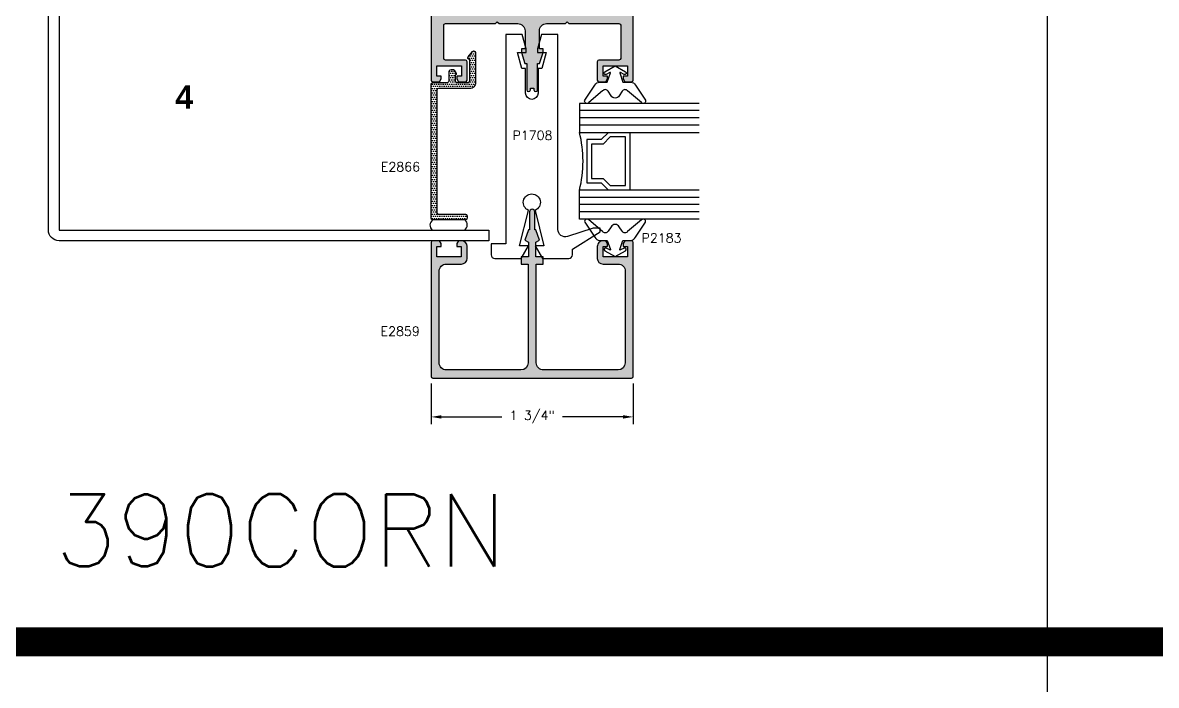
# Model space of a CAD drawing. Extents: x 0 to 139, y 0 to 39.
# Drawn here: x 5 to 14.81, y 26.58 to 32.31 of the extents above; entities that cross this region are included whole.
import ezdxf

# ---------------------------------------------------------------- set-up
doc = ezdxf.new("R2010")
doc.units = 0
doc.header["$MEASUREMENT"] = 0
doc.layers.get('DEFPOINTS').update_dxf_attribs({"linetype": 'CONTINUOUS'})
for name, color, linetype in [('R-ANNO-DIMS', 3, 'CONTINUOUS'), ('R-ANNO-TEXT', 6, 'CONTINUOUS'), ('R-DET1', 4, 'CONTINUOUS'), ('R-DET2', 2, 'CONTINUOUS'), ('R-DET3', 5, 'CONTINUOUS'), ('R-OTLN', 1, 'CONTINUOUS'), ('R-PAT1', 5, 'CONTINUOUS'), ('TITLE', 7, 'CONTINUOUS')]:
    doc.layers.add(name, color=color, linetype=linetype)
doc.styles.get("Standard").update_dxf_attribs({"font": 'simplex'})
doc.dimstyles.new('1X', dxfattribs={"dimtxt": 0.08, "dimasz": 0.09, "dimexe": 0.0625, "dimexo": 0.0625, "dimgap": 0.0625, "dimtad": 0, "dimdec": 5, "dimzin": 4, "dimtxsty": 'STANDARD', "dimcen": 0, "dimazin": 3, "dimtfac": 1, "dimtdec": 5, "dimtofl": 0, "dimtmove": 0, "dimatfit": 3, "dimtolj": 1, "dimtzin": 0})
pattern_1 = [(0, (3.10714436650029, 27.88230658380704), (0.009375, 0.01875), [0, -0.01875])]

# ---------------------------------------------------------------- blocks, each defined once
blk = doc.blocks.new('*D0')
at = {"layer": 'DEFPOINTS', "color": 0}
for p in [(8.534338413277212, 29.25413129689481), (10.28433841327721, 29.25413129689477), (10.28433841327721, 28.90337718562289)]:
    blk.add_point(p, dxfattribs=at)
at = {"layer": 'R-ANNO-DIMS', "color": 0}
for p, q in [((8.534338413277212, 29.19163129689481), (8.534338413277212, 28.84087718562289)), ((10.28433841327721, 29.19163129689477), (10.28433841327721, 28.84087718562289)), ((8.624338413277211, 28.90337718562289), (9.146838413277212, 28.90337718562289)), ((10.19433841327721, 28.90337718562289), (9.67183841327721, 28.90337718562289))]:
    blk.add_line(p, q, dxfattribs=at)
for points in [[(8.624338413277211, 28.91837718562289), (8.624338413277211, 28.88837718562289), (8.534338413277212, 28.90337718562289)], [(10.19433841327721, 28.91837718562289), (10.19433841327721, 28.88837718562289), (10.28433841327721, 28.90337718562289)]]:
    blk.add_solid(points, dxfattribs=at)
at = {"layer": 'R-ANNO-DIMS', "color": 0, "insert": (9.409338413277212, 28.90337718562289), "char_height": 0.08, "attachment_point": 5}
blk.add_mtext('\\A1;1 3/4"', dxfattribs=at)

msp = doc.modelspace()

# ---------------------------------------------------------------- hatches: boundary and pattern name
at = {"layer": 'R-PAT1'}
h = msp.add_hatch(dxfattribs=at)
h.set_pattern_fill('DOTS', color=256, scale=0.3, style=0)
h.set_pattern_definition(pattern_1)
edge = h.paths.add_edge_path()
edge.add_arc((8.658187773629212, 32.29132525350715), 0.01485390027870064, 89.43364285452913, 180.5663571454743, ccw=False)
edge.add_line((8.658334599026038, 32.30617842811033), (9.092334599026039, 32.30617842811033))
edge.add_line((9.092334599026039, 32.30617842811033), (9.107334599026037, 32.32117842811033))
edge.add_line((9.107334599026036, 32.32117842811033), (9.122334599026036, 32.30617842811033))
edge.add_line((9.122334599026036, 32.30617842811033), (9.284834599026036, 32.30617842811033))
edge.add_arc((9.284854483195922, 32.24369831228022), 0.06248011899416339, -0.018234264772388542, 90.01823426477239, ccw=False)
edge.add_line((9.347334599026038, 32.24367842811033), (9.347334599026038, 32.08667842811033))
edge.add_line((9.347334599026038, 32.08667842811033), (9.315334599026038, 32.08667842811033))
edge.add_line((9.315334599026038, 32.08667842811033), (9.315334599026038, 32.05567842811033))
edge.add_line((9.315334599026038, 32.05567842811033), (9.346334599026038, 31.96167842811033))
edge.add_line((9.346334599026036, 31.96167842811033), (9.362334599026036, 31.96167842811033))
edge.add_line((9.362334599026038, 31.96167842811033), (9.362334599026038, 31.73317842811034))
edge.add_arc((9.378381568723007, 31.73322539780729), 0.01604703843729232, 180.1677050413108, 269.832294958683)
edge.add_arc((9.378287629329067, 31.73322539780729), 0.01604703843729144, 270.1677050413139, 359.8322949586924)
edge.add_line((9.394334599026038, 31.73317842811032), (9.394334599026038, 31.74817842811032))
edge.add_line((9.394334599026038, 31.74817842811032), (9.409334599026039, 31.74817842811032))
edge.add_line((9.409334599026037, 31.74817842811032), (9.424334599026036, 31.74817842811032))
edge.add_line((9.424334599026036, 31.74817842811032), (9.424334599026036, 31.73317842811032))
edge.add_arc((9.440381568723009, 31.73322539780729), 0.01604703843729232, 180.1677050413108, 269.832294958683)
edge.add_arc((9.440287629329067, 31.73322539780729), 0.01604703843729233, 270.1677050413171, 359.8322949586893)
edge.add_line((9.456334599026036, 31.73317842811032), (9.456334599026036, 31.96167842811032))
edge.add_line((9.456334599026036, 31.96167842811033), (9.472334599026036, 31.96167842811033))
edge.add_line((9.472334599026038, 31.96167842811033), (9.503334599026038, 32.05567842811033))
edge.add_line((9.503334599026036, 32.05567842811033), (9.503334599026036, 32.08667842811033))
edge.add_line((9.503334599026036, 32.08667842811033), (9.471334599026036, 32.08667842811033))
edge.add_line((9.471334599026036, 32.08667842811033), (9.471334599026036, 32.24367842811033))
edge.add_arc((9.533814714856153, 32.24369831228022), 0.06248011899416339, 89.98176573522761, 180.0182342647725, ccw=False)
edge.add_line((9.533834599026036, 32.30617842811033), (9.696334599026036, 32.30617842811033))
edge.add_line((9.696334599026038, 32.30617842811033), (9.711334599026038, 32.32117842811033))
edge.add_line((9.711334599026038, 32.32117842811033), (9.726334599026039, 32.30617842811033))
edge.add_line((9.726334599026037, 32.30617842811033), (10.16033459902604, 32.30617842811033))
edge.add_arc((10.16031201838087, 32.29115584746516), 0.01502259761578913, 0.08612200011390314, 89.91387799987928, ccw=False)
edge.add_line((10.17533459902604, 32.29117842811033), (10.17533459902604, 32.00517842811033))
edge.add_arc((10.16031201838087, 32.00520100875548), 0.01502259761578912, 270.08612200011726, 359.9138779998861, ccw=False)
edge.add_line((10.16033459902604, 31.99017842811033), (9.987334599026036, 31.99017842811033))
edge.add_arc((9.987357179671196, 31.97515584746516), 0.01502259761578735, 90.08612200010714, 179.9138779998793)
edge.add_line((9.972334599026038, 31.97517842811033), (9.972334599026038, 31.81717842811032))
edge.add_arc((9.9873571796712, 31.81720100875549), 0.01502259761579001, 180.0861220001173, 269.9138779998827)
edge.add_line((9.987334599026038, 31.80217842811032), (10.04643459902604, 31.80217842811032))
edge.add_line((10.04643459902604, 31.80217842811032), (10.06083459902604, 31.82717842811032))
edge.add_line((10.06083459902604, 31.82717842811033), (10.06083459902604, 31.85217842811034))
edge.add_line((10.06083459902604, 31.85217842811032), (10.02233459902604, 31.85217842811032))
edge.add_line((10.02233459902604, 31.85217842811032), (10.02233459902604, 31.94017842811031))
edge.add_line((10.02233459902604, 31.94017842811033), (10.23433459902604, 31.94017842811033))
edge.add_line((10.23433459902604, 31.94017842811033), (10.23433459902604, 31.85217842811034))
edge.add_line((10.23433459902604, 31.85217842811032), (10.19583459902604, 31.85217842811032))
edge.add_line((10.19583459902604, 31.85217842811032), (10.19583459902604, 31.82717842811032))
edge.add_line((10.19583459902604, 31.82717842811033), (10.21033459902604, 31.80217842811033))
edge.add_line((10.21033459902604, 31.80217842811032), (10.26933459902604, 31.80217842811032))
edge.add_arc((10.26931201838087, 31.81720100875549), 0.01502259761578913, 270.0861220001207, 359.9138779998861)
edge.add_line((10.28433459902604, 31.81717842811032), (10.28433459902604, 33.73917842811032))
edge.add_line((10.28433459902604, 33.73917842811032), (9.409334599026037, 33.73917842811032))
edge.add_line((9.409334599026037, 33.73917842811032), (8.534334599026037, 33.73917842811032))
edge.add_line((8.534334599026037, 33.73917842811032), (8.534334599026037, 31.81717842811032))
edge.add_arc((8.549357179671198, 31.81720100875549), 0.01502259761578912, 180.0861220001139, 269.9138779998827)
edge.add_line((8.549334599026036, 31.80217842811032), (8.608434599026037, 31.80217842811032))
edge.add_line((8.608434599026037, 31.80217842811032), (8.622834599026035, 31.82717842811032))
edge.add_line((8.622834599026037, 31.82717842811033), (8.622834599026037, 31.85217842811034))
edge.add_line((8.622834599026037, 31.85217842811032), (8.584334599026036, 31.85217842811032))
edge.add_line((8.584334599026036, 31.85217842811032), (8.584334599026036, 31.94017842811031))
edge.add_line((8.584334599026036, 31.94017842811033), (8.796334599026036, 31.94017842811033))
edge.add_line((8.796334599026036, 31.94017842811033), (8.796334599026036, 31.85217842811034))
edge.add_line((8.796334599026036, 31.85217842811032), (8.757834599026037, 31.85217842811032))
edge.add_line((8.757834599026037, 31.85217842811032), (8.757834599026037, 31.82717842811032))
edge.add_line((8.757834599026037, 31.82717842811033), (8.772234599026035, 31.80217842811033))
edge.add_line((8.772234599026037, 31.80217842811032), (8.831334599026036, 31.80217842811032))
edge.add_arc((8.831312018380874, 31.81720100875549), 0.01502259761579001, 270.0861220001173, 359.9138779998827)
edge.add_line((8.846334599026036, 31.81717842811032), (8.846334599026036, 31.97517842811033))
edge.add_arc((8.831312018380878, 31.97515584746516), 0.01502259761578735, 0.08612200012070118, 89.91387799989285)
edge.add_line((8.831334599026036, 31.99017842811033), (8.658334599026036, 31.99017842811033))
edge.add_arc((8.6583571796712, 32.00520100875548), 0.01502259761578913, 180.0861220001139, 269.91387799987933, ccw=False)
edge.add_line((8.643334599026037, 32.00517842811033), (8.643334599026037, 32.29117842811033))
edge = h.paths.add_edge_path(flags=16)
edge.add_arc((9.77198777362921, 33.61532525350715), 0.01485390027869711, 89.43364285451528, 180.5663571454744)
edge.add_line((9.757134599026038, 33.61517842811033), (9.757134599026038, 33.53617842811033))
edge.add_arc((9.742112018380876, 33.53620100875548), 0.01502259761579001, 270.08612200011726, 359.91387799987933, ccw=False)
edge.add_arc((9.742043250556826, 33.63108295242742), 0.1099045622797741, 187.3207842114806, 270.04762206631716, ccw=False)
edge.add_arc((9.617979535388255, 33.61497839389635), 0.01520082513673199, 7.940961905575506, 89.41551553974054)
edge.add_line((9.61813459902569, 33.63017842811033), (9.409334599026037, 33.63017842811033))
edge.add_line((9.409334599026037, 33.63017842811033), (8.658334599026038, 33.63017842811033))
edge.add_arc((8.6583571796712, 33.61515584746516), 0.01502259761578912, 90.08612200011731, 179.9138779998861)
edge.add_line((8.643334599026037, 33.61517842811033), (8.643334599026037, 33.15127842811033))
edge.add_arc((8.658361632196605, 33.15133266282997), 0.01502713104069277, 180.2067877944696, 278.6998096943151)
edge.add_arc((8.683277863825754, 32.98917181697952), 0.1490367576258674, 45.44850776158211, 98.7388323489962, ccw=False)
edge.add_arc((8.778077899793661, 33.08497888170419), 0.0142598648438365, -1.2073043487645236, 46.82672655652158, ccw=False)
edge.add_line((8.792334599026038, 33.08467842811032), (8.792334599026038, 33.07017842811032))
edge.add_arc((8.761076534702145, 33.07023272156516), 0.03125811147615732, 226.182608279936, 359.90048063574784, ccw=False)
edge.add_arc((8.683344117625598, 32.98922842811032), 0.081009534029847, 46.18011848527063, 313.8198815147293)
edge.add_arc((8.761076534702145, 32.90822413465548), 0.03125811147615818, 0.09951936425221675, 133.817391720064, ccw=False)
edge.add_line((8.792334599026038, 32.90827842811032), (8.792334599026038, 32.89367842811032))
edge.add_arc((8.778077899793658, 32.89337797451647), 0.01425986484383998, -46.82672655651362, 1.2073043487606014, ccw=False)
edge.add_arc((8.683524954980449, 32.98877761646639), 0.1485731136434867, 261.13725522415524, 314.59381444528907, ccw=False)
edge.add_arc((8.65838186810905, 32.82710072642334), 0.01504728560476529, 81.38987209588608, 180.0849056585357)
edge.add_line((8.643334599026037, 32.82707842811033), (8.643334599026037, 32.43017842811032))
edge.add_arc((8.6583571796712, 32.43020100875549), 0.01502259761578912, 180.0861220001139, 269.9138779998827)
edge.add_line((8.658334599026038, 32.41517842811032), (9.409334599026039, 32.41517842811032))
edge.add_line((9.409334599026037, 32.41517842811032), (10.16033459902604, 32.41517842811032))
edge.add_arc((10.16031201838087, 32.43020100875549), 0.01502259761578912, 270.0861220001173, 359.9138779998861)
edge.add_line((10.17533459902604, 32.43017842811032), (10.17533459902604, 32.82707842811033))
edge.add_arc((10.16028732994302, 32.82710072642334), 0.01504728560476548, 359.9150943414643, 458.6101279041106)
edge.add_arc((10.13514424307163, 32.98877761646639), 0.1485731136434863, 225.406185554711, 278.8627447758448, ccw=False)
edge.add_arc((10.04164892783448, 32.89382277200173), 0.01531500904381451, 180.5400204596384, 225.0794017481208, ccw=False)
edge.add_line((10.02633459902604, 32.89367842811032), (10.02633459902604, 32.90827842811032))
edge.add_arc((10.05759266334993, 32.90822413465548), 0.03125811147615732, 46.18260827993481, 179.9004806357495, ccw=False)
edge.add_arc((10.13532508042648, 32.98922842811032), 0.0810095340298476, 226.1801184852702, 493.8198815147298)
edge.add_arc((10.05759266334993, 33.07023272156516), 0.03125811147615818, 180.0995193642522, 313.817391720064, ccw=False)
edge.add_line((10.02633459902604, 33.07017842811032), (10.02633459902604, 33.08467842811032))
edge.add_arc((10.04164892783448, 33.08453408421892), 0.01531500904381244, 134.9205982518792, 179.4599795403682, ccw=False)
edge.add_arc((10.13539133422632, 32.98917181697952), 0.1490367576258658, 81.26116765100369, 134.5514922384185, ccw=False)
edge.add_arc((10.16042788856537, 33.151192015338), 0.01490696092184595, 260.7612680872197, 360.3321344239968)
edge.add_line((10.17533459902604, 33.15127842811033), (10.17533459902604, 33.61517842811033))
edge.add_arc((10.16031201838087, 33.61515584746516), 0.01502259761578912, 0.08612200011391603, 89.91387799988269)
edge.add_line((10.16033459902604, 33.63017842811033), (9.771840948232501, 33.63017842811033))
edge.add_line((9.771840948232501, 33.63017842811033), (9.772134599026035, 33.63017842811033))
h = msp.add_hatch(dxfattribs=at)
h.set_pattern_fill('DOTS', color=256, scale=0.3, style=0)
h.set_pattern_definition(pattern_1)
edge = h.paths.add_edge_path()
edge.add_line((8.54946926651082, 31.79485415516841), (8.671917098580057, 31.79485415516847))
edge.add_arc((8.671917098580051, 31.81485415516847), 0.01999999999999957, 270.0000000000152, 359.9999999999898)
edge.add_line((8.69191709858005, 31.81485415516846), (8.69191709858005, 31.89485015516847))
edge.add_arc((8.70691709858005, 31.89485015516847), 0.01500000000000057, 90.00000000000682, 180, ccw=False)
edge.add_line((8.706917098580048, 31.90985015516847), (8.721714690730577, 31.90985015516847))
edge.add_arc((8.721714690730574, 31.89485015516847), 0.01500000000000057, 30.002278065377027, 89.99999999998653, ccw=False)
edge.add_line((8.734704773579013, 31.90235067165673), (8.750582520921212, 31.8748483280572))
edge.add_arc((8.741920398580053, 31.86985110516847), 0.0100002299999952, -90.0000000000203, 29.980868229714815, ccw=False)
edge.add_line((8.74192039858005, 31.85985087516848), (8.74192039858005, 31.81485224781947))
edge.add_arc((8.761920398580054, 31.81485224781947), 0.0200000000000049, 179.9999999999898, 269.9999999999847)
edge.add_line((8.761920398580049, 31.79485224781946), (8.849318598580048, 31.79485224781948))
edge.add_arc((8.849318598580052, 31.81485224781948), 0.01999999999999957, 269.9999999999898, 359.9999999999898)
edge.add_line((8.86931859858005, 31.81485224781947), (8.86931859858005, 31.99487535516847))
edge.add_line((8.86931859858005, 31.99487535516847), (8.866924161005251, 31.99487535516847))
edge.add_arc((8.86692416100525, 32.00987535516848), 0.01500000000000057, 140.0003800939809, 270.00000000000676, ccw=False)
edge.add_line((8.855433430395971, 32.01951709308572), (8.892827167967281, 32.06408181456993))
edge.add_arc((8.904317898576561, 32.05444007665267), 0.01500000000000346, 0.0004193684870870129, 140.0003800939644, ccw=False)
edge.add_line((8.91931789857616, 32.05444018644309), (8.919319798571808, 31.79485528113652))
edge.add_arc((8.869319798573152, 31.79485491516847), 0.04999999999999534, -90.00000000000398, 0.00041936849260082454, ccw=False)
edge.add_line((8.869319798573148, 31.74485491516847), (8.599318578578972, 31.74485491516847))
edge.add_arc((8.599318578578972, 31.72985491516847), 0.01500000000000057, 90, 179.9998965157494)
edge.add_line((8.584318578578996, 31.72985494226059), (8.5843166685801, 30.67235218226058))
edge.add_arc((8.599316668580075, 30.67235215516847), 0.01500000000000017, 179.9998965157494, 270)
edge.add_line((8.599316668580075, 30.65735215516847), (8.83132149858005, 30.65735215516847))
edge.add_arc((8.83132149858005, 30.64235215516847), 0.01500000000000057, 0, 90, ccw=False)
edge.add_line((8.84632149858005, 30.64235215516847), (8.84632149858005, 30.62235215516847))
edge.add_arc((8.83132149858005, 30.62235215516847), 0.01500000000000057, -89.99999999999318, 0, ccw=False)
edge.add_line((8.831321498580051, 30.60735215516847), (8.54933841327713, 30.60735215516847))
edge.add_arc((8.549338413277134, 30.62235215516847), 0.01500000000000057, 180.000188825518, 269.9999999999864, ccw=False)
edge.add_line((8.534338413277213, 30.62235210573407), (8.534334599026037, 31.77971943779627))
edge.add_arc((8.549333988580019, 31.77985476516844), 0.0150000000163249, 89.48326936270291, 180.5169194970825, ccw=False)
h = msp.add_hatch(dxfattribs=at)
h.set_pattern_fill('DOTS', color=256, scale=0.3, style=0)
h.set_pattern_definition([(0, (3.10714436650029, 27.91237194554476), (0.009375, 0.01875), [0, -0.01875])])
edge = h.paths.add_edge_path()
edge.add_arc((10.15237051444453, 30.16316339806214), 0.06196790714734773, -0.029680871465984637, 90.02968087146638, ccw=False)
edge.add_line((10.21433841327721, 30.16313129689482), (10.21433841327721, 29.37113129689482))
edge.add_arc((10.15219935077721, 29.37127035939481), 0.06213921810545641, 270.12822338664853, 359.87177661335306, ccw=False)
edge.add_line((10.15233841327721, 29.30913129689482), (9.506338413277211, 29.30913129689482))
edge.add_arc((9.506306312109897, 29.3710991957275), 0.06196790714735306, 179.9703191285373, 270.02968087146235, ccw=False)
edge.add_line((9.444338413277212, 29.37113129689482), (9.444338413277212, 30.22513129689482))
edge.add_line((9.444338413277212, 30.22513129689482), (9.503838413277212, 30.22513129689482))
edge.add_line((9.503838413277212, 30.22513129689482), (9.503838413277212, 30.28913129689482))
edge.add_line((9.503838413277212, 30.28913129689481), (9.441338413277212, 30.28913129689481))
edge.add_line((9.441338413277212, 30.28913129689481), (9.441338413277212, 30.41413129689481))
edge.add_line((9.441338413277212, 30.41413129689481), (9.472338413277212, 30.43113129689481))
edge.add_line((9.47233841327721, 30.43113129689482), (9.44133841327721, 30.52313129689482))
edge.add_line((9.441338413277212, 30.52313129689482), (9.432338413277211, 30.52313129689482))
edge.add_line((9.432338413277211, 30.52313129689482), (9.432338413277211, 30.67613129689482))
edge.add_arc((9.409462371610548, 30.67625525522816), 0.02287637751050876, 359.6895345826334, 450.3104654173678)
edge.add_arc((9.409214454943879, 30.67625525522814), 0.02287637751051362, 89.6895345826457, 180.3104654173554)
edge.add_line((9.386338413277212, 30.67613129689481), (9.386338413277212, 30.52313129689481))
edge.add_line((9.386338413277212, 30.52313129689482), (9.377338413277212, 30.52313129689482))
edge.add_line((9.377338413277212, 30.52313129689482), (9.346338413277213, 30.43113129689482))
edge.add_line((9.346338413277213, 30.43113129689482), (9.377338413277212, 30.41413129689482))
edge.add_line((9.377338413277212, 30.41413129689481), (9.377338413277212, 30.28913129689481))
edge.add_line((9.377338413277212, 30.28913129689481), (9.314838413277212, 30.28913129689481))
edge.add_line((9.314838413277212, 30.28913129689481), (9.314838413277212, 30.22513129689481))
edge.add_line((9.314838413277212, 30.22513129689482), (9.374338413277211, 30.22513129689482))
edge.add_line((9.374338413277211, 30.22513129689482), (9.374338413277211, 29.37113129689482))
edge.add_arc((9.312199350777213, 29.37127035939481), 0.0621392181054573, 270.1282233866494, 359.87177661335187, ccw=False)
edge.add_line((9.31233841327721, 29.30913129689482), (8.666338413277211, 29.30913129689482))
edge.add_arc((8.6663063121099, 29.3710991957275), 0.06196790714735306, 179.9703191285373, 270.0296808714607, ccw=False)
edge.add_line((8.604338413277212, 29.37113129689482), (8.604338413277212, 30.16313129689482))
edge.add_arc((8.666136475292713, 30.1633332348793), 0.06179839195174482, 89.81277482373758, 180.1872251762611, ccw=False)
edge.add_line((8.666338413277213, 30.22513129689482), (8.796338413277212, 30.22513129689482))
edge.add_arc((8.796148607451968, 30.27532110272006), 0.05019016472404622, 270.2166778829073, 359.7833221170921)
edge.add_line((8.846338413277213, 30.27513129689481), (8.846338413277213, 30.37713129689482))
edge.add_arc((8.796320297335184, 30.37711318095279), 0.05001811922271289, 0.02075182071860833, 89.97924817928191)
edge.add_line((8.796338413277212, 30.42713129689481), (8.771338413277212, 30.42713129689481))
edge.add_line((8.77133841327721, 30.42713129689481), (8.75733841327721, 30.40213129689482))
edge.add_line((8.75733841327721, 30.40213129689481), (8.75733841327721, 30.37713129689481))
edge.add_line((8.75733841327721, 30.37713129689482), (8.795838413277211, 30.37713129689482))
edge.add_line((8.795838413277213, 30.37713129689482), (8.795838413277213, 30.28913129689482))
edge.add_line((8.795838413277213, 30.28913129689481), (8.583838413277213, 30.28913129689481))
edge.add_line((8.583838413277212, 30.28913129689481), (8.583838413277212, 30.37713129689481))
edge.add_line((8.583838413277212, 30.37713129689482), (8.622338413277213, 30.37713129689482))
edge.add_line((8.622338413277213, 30.37713129689482), (8.622338413277213, 30.40213129689482))
edge.add_line((8.622338413277213, 30.40213129689481), (8.608338413277213, 30.42713129689481))
edge.add_line((8.608338413277213, 30.42713129689481), (8.549338413277212, 30.42713129689481))
edge.add_arc((8.549360993922374, 30.41210871624965), 0.01502259761578957, 90.08612200012068, 179.9138779998844)
edge.add_line((8.534338413277212, 30.41213129689481), (8.534338413277212, 29.25413129689481))
edge.add_arc((8.549360993922374, 29.25415387753998), 0.01502259761578912, 180.0861220001139, 269.9138779998861)
edge.add_line((8.549338413277212, 29.23913129689481), (9.40933841327721, 29.23913129689481))
edge.add_line((9.409338413277212, 29.23913129689481), (10.26933841327721, 29.23913129689481))
edge.add_arc((10.26931583263205, 29.25415387753998), 0.0150225976157869, 270.0861220001139, 359.9138779998945)
edge.add_line((10.28433841327721, 29.25413129689481), (10.28433841327721, 30.41213129689481))
edge.add_arc((10.26931583263205, 30.41210871624966), 0.01502259761578735, 0.08612200010545751, 89.91387799988607)
edge.add_line((10.26933841327721, 30.42713129689481), (10.21033841327721, 30.42713129689481))
edge.add_line((10.21033841327721, 30.42713129689481), (10.19633841327721, 30.40213129689482))
edge.add_line((10.19633841327721, 30.40213129689481), (10.19633841327721, 30.37713129689481))
edge.add_line((10.19633841327721, 30.37713129689482), (10.23483841327721, 30.37713129689482))
edge.add_line((10.23483841327721, 30.37713129689482), (10.23483841327721, 30.28913129689482))
edge.add_line((10.23483841327721, 30.28913129689481), (10.02283841327721, 30.28913129689481))
edge.add_line((10.02283841327721, 30.28913129689481), (10.02283841327721, 30.37713129689481))
edge.add_line((10.02283841327721, 30.37713129689482), (10.06133841327721, 30.37713129689482))
edge.add_line((10.06133841327721, 30.37713129689482), (10.06133841327721, 30.40213129689482))
edge.add_line((10.06133841327721, 30.40213129689481), (10.04733841327721, 30.42713129689481))
edge.add_line((10.04733841327721, 30.42713129689481), (10.02233841327721, 30.42713129689481))
edge.add_arc((10.02218649020029, 30.37728321997174), 0.0498483084321857, 89.8253789372685, 180.174621062732)
edge.add_line((9.97233841327721, 30.37713129689482), (9.97233841327721, 30.27513129689481))
edge.add_arc((10.02235652921924, 30.27514941283684), 0.05001811922271378, 180.0207518207196, 269.9792481792809)
edge.add_line((10.02233841327721, 30.22513129689482), (10.15233841327721, 30.22513129689482))

# ---------------------------------------------------------------- linework, layer by layer
at = {"layer": 'R-DET1'}
for points in [[(8.54946926651082, 31.79485415516841), (8.671917098580057, 31.79485415516847, 0.4142135623729818), (8.69191709858005, 31.81485415516846), (8.69191709858005, 31.89485015516847, -0.4142135623730863), (8.706917098580048, 31.90985015516847), (8.721714690730577, 31.90985015516847, -0.2679385388688233), (8.734704773579013, 31.90235067165673), (8.750582520921212, 31.8748483280572, -0.577238970425906), (8.74192039858005, 31.85985087516848), (8.74192039858005, 31.81485224781947, 0.4142135623730929), (8.761920398580049, 31.79485224781946), (8.849318598580048, 31.79485224781948, 0.4142135623730976), (8.86931859858005, 31.81485224781947), (8.86931859858005, 31.99487535516847), (8.866924161005251, 31.99487535516847, -0.6370679292317831), (8.855433430395971, 32.01951709308572), (8.892827167967281, 32.06408181456993, -0.7002072828224852), (8.91931789857616, 32.05444018644309), (8.919319798571808, 31.79485528113652, -0.4142157061659416), (8.869319798573148, 31.74485491516847), (8.599318578578972, 31.74485491516847, 0.4142130333667961), (8.584318578578996, 31.72985494226059), (8.5843166685801, 30.67235218226058, 0.4142140913795886), (8.599316668580075, 30.65735215516847), (8.83132149858005, 30.65735215516847, -0.4142135623730864), (8.84632149858005, 30.64235215516847), (8.84632149858005, 30.62235215516847, -0.414213562373095), (8.831321498580051, 30.60735215516847), (8.54933841327713, 30.60735215516847, -0.4142125971065806), (8.534338413277213, 30.62235210573407), (8.534334599026037, 31.77971943779627, -0.4195074570015181)], [(10.15233841327721, 30.22513129689482, -0.4145170492628052), (10.21433841327721, 30.16313129689482), (10.21433841327721, 29.37113129689482, -0.4129032258064782), (10.15233841327721, 29.30913129689482), (9.506338413277213, 29.30913129689482, -0.4145170492627693), (9.444338413277212, 29.37113129689482), (9.444338413277212, 30.22513129689482), (9.503838413277212, 30.22513129689482), (9.503838413277212, 30.28913129689481), (9.441338413277212, 30.28913129689481), (9.441338413277212, 30.41413129689481), (9.47233841327721, 30.43113129689482), (9.441338413277212, 30.52313129689482), (9.432338413277211, 30.52313129689482), (9.432338413277211, 30.67613129689481, 0.4173913043479035), (9.409338413277212, 30.69913129689482, 0.417391304347783), (9.386338413277212, 30.67613129689481), (9.386338413277212, 30.52313129689482), (9.377338413277212, 30.52313129689482), (9.346338413277213, 30.43113129689482), (9.377338413277212, 30.41413129689481), (9.377338413277212, 30.28913129689481), (9.314838413277212, 30.28913129689481), (9.314838413277212, 30.22513129689482), (9.374338413277211, 30.22513129689482), (9.374338413277211, 29.37113129689482, -0.4129032258064687), (9.31233841327721, 29.30913129689482), (8.666338413277213, 29.30913129689482, -0.4145170492627578), (8.604338413277212, 29.37113129689482), (8.604338413277212, 30.16313129689482, -0.4161290322580693), (8.666338413277213, 30.22513129689482), (8.796338413277212, 30.22513129689482, 0.4120000000000074), (8.846338413277213, 30.27513129689481), (8.846338413277213, 30.37713129689482, 0.4140014137019815), (8.796338413277212, 30.42713129689481), (8.77133841327721, 30.42713129689481), (8.75733841327721, 30.40213129689481), (8.75733841327721, 30.37713129689482), (8.795838413277213, 30.37713129689482), (8.795838413277213, 30.28913129689481), (8.583838413277212, 30.28913129689481), (8.583838413277212, 30.37713129689482), (8.622338413277213, 30.37713129689482), (8.622338413277213, 30.40213129689481), (8.608338413277213, 30.42713129689481), (8.549338413277212, 30.42713129689481, 0.4133333333333261), (8.534338413277212, 30.41213129689481), (8.534338413277212, 29.25413129689481, 0.4133333333333564), (8.549338413277212, 29.23913129689481), (9.409338413277212, 29.23913129689481), (10.26933841327721, 29.23913129689481, 0.4133333333333996), (10.28433841327721, 29.25413129689481), (10.28433841327721, 30.41213129689481, 0.4133333333334039), (10.26933841327721, 30.42713129689481), (10.21033841327721, 30.42713129689481), (10.19633841327721, 30.40213129689481), (10.19633841327721, 30.37713129689482), (10.23483841327721, 30.37713129689482), (10.23483841327721, 30.28913129689481), (10.02283841327721, 30.28913129689481), (10.02283841327721, 30.37713129689482), (10.06133841327721, 30.37713129689482), (10.06133841327721, 30.40213129689481), (10.04733841327721, 30.42713129689481), (10.02233841327721, 30.42713129689481, 0.4160000000000056), (9.97233841327721, 30.37713129689482), (9.97233841327721, 30.27513129689481, 0.4140014137019685), (10.02233841327721, 30.22513129689482), (10.15233841327721, 30.22513129689482)]]:
    msp.add_lwpolyline(points, format="xyb", close=True, dxfattribs=at)
at = {"layer": 'R-DET2'}
for points in [[(10.09155986920648, 31.68130642769026), (10.0662750862647, 31.72121204323908, 0.5243426933461728), (10.01887616243863, 31.7231167510204), (9.89823389702844, 31.62294269706981, -0.8969301051134209), (9.864924313734395, 31.64275278081226), (9.951881266910823, 31.77322979265937, -0.2937431915424134), (9.992822736152878, 31.79955370912181), (10.05906883380252, 31.79955370912181), (10.08754039144553, 31.87885590617024, 0.8013518808126918), (10.08205060101789, 31.8823311632982), (10.04908533802722, 31.86651559058562, -0.9670674050987308), (10.03701708509407, 31.88965078948108), (10.1270535738796, 31.94052186936621), (10.21709006266513, 31.88965078948108, -0.9670674050987308), (10.20502180973198, 31.86651559058562), (10.17205654674131, 31.8823311632982, 0.8013518808126918), (10.16656675631366, 31.87885590617024), (10.19503831395668, 31.79955370912181), (10.26128441160633, 31.79955370912181, -0.2937431915424192), (10.30222588084839, 31.77322979265937), (10.38918283402482, 31.64275278081224, -0.8969301051134209), (10.35587325073077, 31.62294269706979), (10.23523098532057, 31.7231167510204, 0.5243426933461728), (10.1878320614945, 31.72121204323908), (10.16254727855271, 31.68130642769026, -0.5502212829186363)], [(10.09155986920648, 30.54903478706194), (10.0662750862647, 30.50912917151312, -0.5243426933461728), (10.01887616243863, 30.5072244637318), (9.89823389702844, 30.60739851768239, 0.8969301051134209), (9.864924313734395, 30.58758843393994), (9.951881266910823, 30.45711142209283, 0.2937431915424134), (9.992822736152878, 30.43078750563039), (10.05906883380252, 30.43078750563039), (10.08754039144553, 30.35148530858196, -0.8013518808126918), (10.08205060101789, 30.348010051454), (10.04908533802722, 30.36382562416658, 0.9670674050987308), (10.03701708509407, 30.34069042527112), (10.1270535738796, 30.28981934538599), (10.21709006266513, 30.34069042527112, 0.9670674050987308), (10.20502180973198, 30.36382562416658), (10.17205654674131, 30.348010051454, -0.8013518808126918), (10.16656675631366, 30.35148530858196), (10.19503831395668, 30.43078750563039), (10.26128441160633, 30.43078750563039, 0.2937431915424192), (10.30222588084839, 30.45711142209283), (10.38918283402482, 30.58758843393996, 0.8969301051134209), (10.35587325073077, 30.60739851768241), (10.23523098532057, 30.5072244637318, -0.5243426933461728), (10.1878320614945, 30.50912917151312), (10.16254727855271, 30.54903478706194, 0.5502212829186363)]]:
    msp.add_lwpolyline(points, format="xyb", close=True, dxfattribs=at)
at = {"layer": 'R-DET2', "color": 2}
for points in [[(10.85531693507444, 31.61517060737603), (9.818358082958769, 31.6151706073761), (9.818358082958769, 31.3651706073761), (10.85531693507444, 31.36517060737603)], [(10.85531693507444, 31.55267060737603), (9.818358082958769, 31.5526706073761)], [(10.85531693507444, 31.49017060737603), (9.818358082958769, 31.4901706073761)], [(10.85531693507444, 31.42767060737603), (9.818358082958769, 31.4276706073761)], [(10.06835808295877, 31.3651706073761), (10.00635808295877, 31.30317060737609), (9.881358082958771, 31.30317060737609), (9.881358082958771, 30.92717060737611), (10.00635808295877, 30.92717060737611), (10.06835808295877, 30.8651706073761)], [(10.25635808295877, 30.8651706073761), (10.25635808295877, 31.3651706073761)], [(10.85531693507444, 30.61517060737603), (9.818358082958769, 30.6151706073761), (9.818358082958769, 30.8651706073761)], [(10.85531693507444, 30.80267060737603), (9.818358082958769, 30.8026706073761)], [(10.85531693507444, 30.74017060737603), (9.818358082958769, 30.7401706073761)], [(10.85531693507444, 30.67767060737603), (9.818358082958769, 30.6776706073761)]]:
    msp.add_lwpolyline(points, dxfattribs=at)
msp.add_lwpolyline([(10.85531693507444, 30.86517060737603), (9.818358082958708, 30.8651706073761, 0.1233101835078811), (9.818358082958708, 31.3651706073761)], format="xyb", dxfattribs=at)
msp.add_lwpolyline([(10.08492662545367, 31.32517060737608), (10.02292662545367, 31.2631706073761), (9.92135808295877, 31.2631706073761), (9.92135808295877, 30.9671706073761), (10.02292662545367, 30.9671706073761), (10.08492662545367, 30.90517060737609), (10.21635808295877, 30.90517060737609), (10.21635808295877, 31.32517060737608)], close=True, dxfattribs=at)
at = {"layer": 'R-DET3'}
for points in [[(5.222334667129637, 34.11464329689481), (5.315334667129598, 34.11464329689481), (5.315330667129608, 30.52013429689481), (9.034843667129614, 30.52013429689481), (9.034843667129614, 30.42713129689481), (5.315334667129598, 30.42713429689481, -0.4142130899023972), (5.222334667129598, 30.52013429689481), (5.222334667129637, 34.11464329689481)], [(8.827117665037516, 30.60735215516847), (8.54933841327713, 30.60735215516847, 0.5038913949716961), (8.544419483477789, 30.52013429689481), (8.823092871202716, 30.52013429689481, 0.5116628211682233), (8.827117665037516, 30.60735215516847, -0.9183012718478367)]]:
    msp.add_lwpolyline(points, format="xyb", dxfattribs=at)
msp.add_lwpolyline([(9.054864322882866, 30.30540705273089, 0.4142135623730949), (9.085864322879766, 30.27440705273398), (9.313933143515287, 30.27440705273398), (9.376864322850663, 30.38340705272307), (9.300864322858262, 30.38340705272307), (9.37686432285066, 30.69032621838493, -4.89933911405033), (9.434864322844861, 30.69032621838493), (9.510864322837266, 30.38340705272309), (9.434864322844865, 30.38340705272309), (9.49779550218024, 30.27440705273398), (9.725864322815768, 30.27440705273399, 0.4142135623731005), (9.75686432281267, 30.30540705273089), (9.756864322812662, 30.35308552684056), (9.998864322788465, 30.50540705271089), (9.998864322788462, 30.53540705270788), (9.93686432279466, 30.53540705270788), (9.713930394597343, 30.46461971949674, -0.5074167405912553), (9.631864322825164, 30.52466540965135), (9.63186432282515, 32.21240705254019), (9.48935797189329, 32.21240705254019), (9.45586432284275, 32.08740705255269), (9.45586432284275, 32.05640705255578), (9.53086432283525, 32.05640705255578), (9.493351435898644, 31.91640705256978), (9.459864322842355, 31.91640705256978), (9.459864322842357, 31.70440705259099, -0.9999999999999999), (9.351864322853157, 31.70440705259099), (9.351864322853151, 31.91640705256978), (9.318377209796859, 31.91640705256978), (9.280864322860253, 32.05640705255578), (9.355864322852753, 32.05640705255578), (9.355864322852753, 32.08740705255269), (9.322370673802206, 32.21240705254019), (9.17986432287035, 32.21240705254019), (9.179864322870364, 30.39940705272147), (9.054864322882862, 30.39940705272147)], format="xyb", close=True, dxfattribs=at)
at = {"layer": 'R-OTLN'}
msp.add_lwpolyline([(8.534334599026037, 33.73917842811032), (8.534334599026037, 31.81717842811032, 0.4133333333333391), (8.549334599026036, 31.80217842811032), (8.608434599026037, 31.80217842811032), (8.622834599026037, 31.82717842811033), (8.622834599026037, 31.85217842811032), (8.584334599026036, 31.85217842811032), (8.584334599026036, 31.94017842811033), (8.796334599026036, 31.94017842811033), (8.796334599026036, 31.85217842811032), (8.757834599026037, 31.85217842811032), (8.757834599026037, 31.82717842811033), (8.772234599026037, 31.80217842811032), (8.831334599026036, 31.80217842811032, 0.4133333333333262), (8.846334599026036, 31.81717842811032), (8.846334599026036, 31.97517842811033, 0.4133333333333348), (8.831334599026036, 31.99017842811033), (8.658334599026038, 31.99017842811033, -0.4133333333333304), (8.643334599026037, 32.00517842811033), (8.643334599026037, 32.29117842811033), (8.643334599026037, 32.29117842811033, -0.4200158681282907), (8.658334599026038, 32.30617842811033), (9.092334599026039, 32.30617842811033), (9.107334599026036, 32.32117842811033), (9.122334599026036, 32.30617842811033), (9.284834599026038, 32.30617842811033, -0.4144000000000043), (9.347334599026038, 32.24367842811033), (9.347334599026038, 32.08667842811033), (9.315334599026038, 32.08667842811033), (9.315334599026038, 32.05567842811033), (9.346334599026036, 31.96167842811033), (9.362334599026038, 31.96167842811033), (9.362334599026038, 31.73317842811032, 0.4124999999999873), (9.378334599026036, 31.71717842811033, 0.4125000000000196), (9.394334599026038, 31.73317842811032), (9.394334599026038, 31.74817842811032), (9.409334599026037, 31.74817842811032), (9.424334599026036, 31.74817842811032), (9.424334599026036, 31.73317842811032, 0.4124999999999873), (9.440334599026038, 31.71717842811033, 0.4124999999999873), (9.456334599026036, 31.73317842811032), (9.456334599026036, 31.96167842811033), (9.472334599026038, 31.96167842811033), (9.503334599026036, 32.05567842811033), (9.503334599026036, 32.08667842811033), (9.471334599026036, 32.08667842811033), (9.471334599026036, 32.24367842811033, -0.4144000000000043), (9.533834599026036, 32.30617842811033), (9.696334599026038, 32.30617842811033), (9.711334599026038, 32.32117842811033), (9.726334599026037, 32.30617842811033), (10.16033459902604, 32.30617842811033, -0.4133333333333175), (10.17533459902604, 32.29117842811033), (10.17533459902604, 32.00517842811033, -0.4133333333333349), (10.16033459902604, 31.99017842811033), (9.987334599026038, 31.99017842811033, 0.4133333333333435), (9.972334599026038, 31.97517842811033), (9.972334599026038, 31.81717842811032, 0.4133333333333261), (9.987334599026038, 31.80217842811032), (10.04643459902604, 31.80217842811032), (10.06083459902604, 31.82717842811033), (10.06083459902604, 31.85217842811032), (10.02233459902604, 31.85217842811032), (10.02233459902604, 31.94017842811033), (10.23433459902604, 31.94017842811033), (10.23433459902604, 31.85217842811032), (10.19583459902604, 31.85217842811032), (10.19583459902604, 31.82717842811033), (10.21033459902604, 31.80217842811032), (10.26933459902604, 31.80217842811032, 0.4133333333333348), (10.28433459902604, 31.81717842811032), (10.28433459902604, 33.73917842811032)], format="xyb", dxfattribs=at)
at = {"layer": 'TITLE'}
msp.add_line((13.86580004981786, 39.28717334030068), (13.86580004981785, 14.62895019504157), dxfattribs=at)
at = {"layer": 'TITLE', "const_width": 0.25}
msp.add_lwpolyline([(0, 26.95806176767113), (138.6580004981786, 26.95806176767113)], dxfattribs=at)

# ---------------------------------------------------------------- texts
at = {"layer": 'R-ANNO-TEXT', "insert": (6.321109378353267, 31.77067660326264, 6.210692218000771), "char_height": 0.2, "width": 0.3973, "attachment_point": 1}
msp.add_mtext('{\\fArial|b1|i0|c0|p34;4}', dxfattribs=at)
at = {"layer": 'R-ANNO-TEXT', "char_height": 0.08, "attachment_point": 1}
for s, insert in [('\\A1;P1708', (9.238628687433575, 31.37904725344721)), ('\\A1;E2866', (8.099731314151597, 31.10702390377615)), ('\\A1;P2183', (10.35547787223975, 30.49122084772787)), ('\\A1;E2859', (8.09720913844452, 29.68427119023926))]:
    msp.add_mtext(s, dxfattribs=dict(at, insert=insert))
at = {"layer": 'TITLE'}
msp.add_text('390CORN', height=0.625, dxfattribs=at).set_placement((5.277878623432439, 27.60858970399252))

# ---------------------------------------------------------------- dimensions: what is measured, and where the dimension line sits
at = {"layer": 'R-ANNO-DIMS'}
dim = msp.add_linear_dim(base=(10.28433841327721, 28.90337718562289), p1=(8.534338413277212, 29.25413129689481), p2=(10.28433841327721, 29.25413129689477), dimstyle='1X', override={"dimpost": '"'}, dxfattribs=at)
dim.commit()
dim.dimension.update_dxf_attribs({"geometry": '*D0', "text_midpoint": (9.409338413277212, 28.90337718562289)})

doc.saveas('drawing.dxf')
